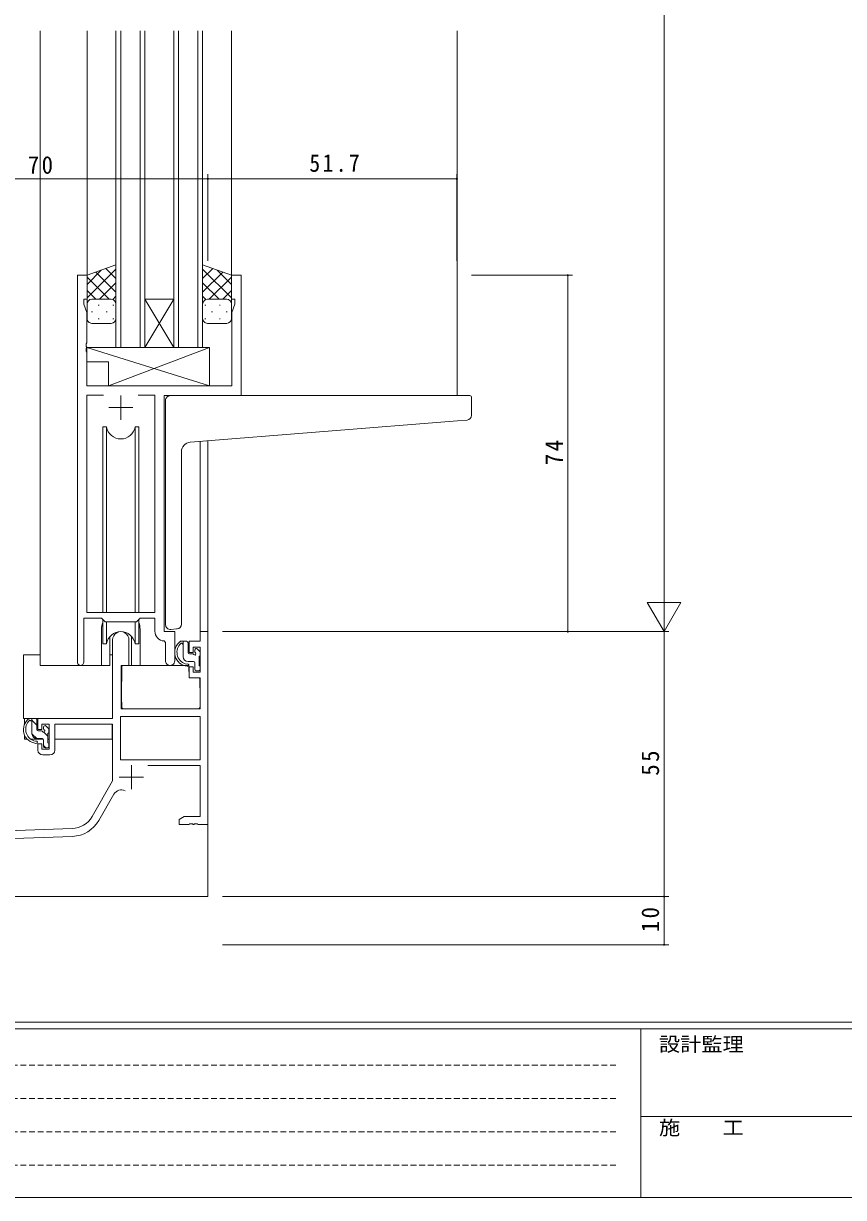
# Model space of a CAD drawing. Units: millimetres on the paper. Extents: x -420 to 373, y -297 to 267.
# Drawn here: x -288.3 to -118, y -297 to -53.3 of the extents above; entities that cross this region are included whole.
import ezdxf
from ezdxf.enums import TextEntityAlignment as Align

# ---------------------------------------------------------------- set-up
doc = ezdxf.new("R2010")
doc.units = ezdxf.units.MM
doc.linetypes.add('DASHED1', pattern=[1.8, 1.2, -0.6])
for name, color, linetype, lineweight in [('0-1_YKK_ZWAK', 7, 'Continuous', 9), ('0-3_YKK_12', 2, 'Continuous', 9), ('0-4_YKK_D', 6, 'Continuous', 9), ('0-6_YKK_13', 4, 'Continuous', 9), ('0-7_YKK_11', 7, 'Continuous', 9)]:
    doc.layers.add(name, color=color, linetype=linetype, lineweight=lineweight)
doc.styles.add('ＭＳ ゴシック', font='')
doc.styles.get('ＭＳ ゴシック').set_extended_font_data('MS Gothic')

msp = doc.modelspace()

# ---------------------------------------------------------------- linework, layer by layer
at = {"layer": '0-1_YKK_ZWAK'}
for p, q in [((352.3, -260.6), (-417.7, -260.6)), ((314.5, -262), (-417.7, -262)), ((-160.1, -262), (-160.1, -297)), ((-160.1, -280.199), (-31.3, -280.199)), ((-417.7, -297), (314.5, -297))]:
    msp.add_line(p, q, dxfattribs=at)
at = {"layer": '0-1_YKK_ZWAK', "linetype": 'DASHED1'}
for p, q in [((-413.101, -269.512), (-164.909, -269.512)), ((-413.101, -276.441), (-164.909, -276.441)), ((-413.101, -283.37), (-164.909, -283.37)), ((-413.101, -290.298), (-164.909, -290.298))]:
    msp.add_line(p, q, dxfattribs=at)
at = {"layer": '0-3_YKK_12'}
for p, q in [((-284.764, -54.786), (-284.764, -186.536)), ((-275.064, -54.786), (-275.064, -106.036)), ((-269.064, -54.786), (-269.064, -120.536)), ((-268.064, -120.536), (-268.064, -54.786)), ((-264.064, -54.786), (-264.064, -120.536)), ((-263.064, -120.536), (-263.064, -54.786)), ((-257.064, -54.786), (-257.064, -120.536)), ((-256.064, -120.536), (-256.064, -54.786)), ((-252.064, -54.786), (-252.064, -120.536)), ((-251.064, -120.536), (-251.064, -54.786)), ((-245.064, -54.786), (-245.064, -106.036)), ((-198.264, -54.786), (-198.264, -130.536)), ((-257.064, -120.536), (-263.064, -110.536)), ((-263.064, -120.536), (-257.064, -110.536)), ((-263.064, -110.536), (-257.064, -110.536)), ((-269.064, -120.536), (-263.064, -120.536)), ((-263.064, -120.536), (-257.064, -120.536)), ((-257.064, -120.536), (-251.064, -120.536)), ((-243.364, -130.536), (-222.266, -130.536)), ((-251.594, -140.042), (-251.594, -179.536)), ((-249.964, -139.913), (-249.964, -179.536)), ((-272.064, -179.036), (-272.064, -186.536)), ((-264.064, -179.036), (-264.064, -186.536)), ((-256.864, -179.836), (-256.864, -179.536)), ((-251.594, -179.536), (-249.964, -179.536)), ((-272.064, -186.536), (-284.764, -186.536)), ((-257.837, -186.536), (-264.064, -186.536)), ((-257.837, -186.536), (-264.064, -186.536)), ((-249.964, -219.036), (-249.964, -234.536)), ((-305.464, -234.536), (-249.964, -234.536))]:
    msp.add_line(p, q, dxfattribs=at)
for start, end in [(159.63586, 180), (0, 20.36412)]:
    msp.add_arc((-268.064, -179.036), 4, start, end, dxfattribs=at)
at = {"layer": '0-4_YKK_D'}
for p, q in [((-155.267, 213.464), (-155.267, -172.536)), ((-249.964, -102.536), (-249.964, -84.536)), ((-249.964, -102.536), (-249.964, -84.536)), ((-198.267, -102.536), (-198.267, -84.536)), ((-319.964, -85.536), (-249.964, -85.536)), ((-249.964, -85.536), (-198.267, -85.536)), ((-195.264, -105.536), (-174.267, -105.536)), ((-175.267, -179.536), (-175.267, -105.536)), ((-155.267, -179.536), (-155.267, -167.411)), ((-155.267, -179.536), (-158.767, -173.473)), ((-151.767, -173.473), (-158.767, -173.473)), ((-155.267, -179.536), (-151.767, -173.473)), ((-246.964, -179.536), (-154.267, -179.536)), ((-227.964, -179.536), (-154.267, -179.536)), ((-195.264, -179.536), (-174.267, -179.536)), ((-155.267, -179.536), (-155.267, -234.536)), ((-246.964, -234.536), (-154.267, -234.536)), ((-246.964, -234.536), (-154.267, -234.536)), ((-155.267, -234.536), (-155.267, -244.536)), ((-246.964, -244.536), (-154.267, -244.536))]:
    msp.add_line(p, q, dxfattribs=at)
for centre, start, end in [((-249.964, -85.536), 0, 180), ((-249.964, -85.536), 0, 180), ((-249.964, -85.536), 180, 0), ((-249.964, -85.536), 180, 0), ((-198.267, -85.536), 0, 180), ((-198.267, -85.536), 180, 0), ((-175.267, -105.536), 90, 270), ((-175.267, -105.536), 270, 90), ((-175.267, -179.536), 90, 270), ((-175.267, -179.536), 270, 90), ((-155.267, -234.536), 90, 270), ((-155.267, -234.536), 90, 270), ((-155.267, -234.536), 270, 90), ((-155.267, -234.536), 270, 90), ((-155.267, -244.536), 90, 270), ((-155.267, -244.536), 270, 90)]:
    msp.add_arc(centre, 0.106, start, end, dxfattribs=at)
at = {"layer": '0-6_YKK_13'}
for p, q in [((-269.066, -103.393), (-275.066, -105.536)), ((-275.066, -110.267), (-269.066, -104.267)), ((-275.066, -107.439), (-272.105, -104.478)), ((-269.066, -106.259), (-271.178, -104.147)), ((-269.066, -111.757), (-269.066, -103.393)), ((-251.065, -103.393), (-245.065, -105.536)), ((-251.065, -111.757), (-251.065, -103.393)), ((-251.065, -106.259), (-248.953, -104.147)), ((-245.065, -110.267), (-251.065, -104.267)), ((-245.065, -107.439), (-248.025, -104.478)), ((-275.066, -105.536), (-275.066, -111.536)), ((-270.446, -110.536), (-275.066, -105.915)), ((-269.066, -109.087), (-273.262, -104.891)), ((-272.506, -110.536), (-269.066, -107.096)), ((-251.065, -109.087), (-246.869, -104.891)), ((-247.625, -110.536), (-251.065, -107.096)), ((-249.685, -110.536), (-245.065, -105.915)), ((-245.065, -105.536), (-245.065, -111.536)), ((-273.274, -110.536), (-275.066, -108.744)), ((-246.856, -110.536), (-245.065, -108.744)), ((-275.066, -114.536), (-275.066, -111.536)), ((-274.066, -110.536), (-270.466, -110.536)), ((-273.666, -110.536), (-270.066, -110.536)), ((-272.731, -111.757), (-272.531, -111.757)), ((-269.734, -110.592), (-269.066, -109.924)), ((-269.701, -111.757), (-269.501, -111.757)), ((-269.066, -111.536), (-269.066, -114.536)), ((-250.397, -110.592), (-251.065, -109.924)), ((-251.065, -111.536), (-251.065, -114.536)), ((-250.43, -111.757), (-250.63, -111.757)), ((-246.465, -110.536), (-250.065, -110.536)), ((-246.065, -110.536), (-249.665, -110.536)), ((-247.4, -111.757), (-247.6, -111.757)), ((-245.065, -114.536), (-245.065, -111.536)), ((-274.146, -113.172), (-273.946, -113.172)), ((-271.116, -113.172), (-270.916, -113.172)), ((-249.015, -113.172), (-249.215, -113.172)), ((-245.985, -113.172), (-246.185, -113.172)), ((-270.066, -115.536), (-274.066, -115.536)), ((-272.731, -114.587), (-272.531, -114.587)), ((-269.701, -114.587), (-269.501, -114.587)), ((-250.43, -114.587), (-250.63, -114.587)), ((-250.065, -115.536), (-246.065, -115.536)), ((-247.4, -114.587), (-247.6, -114.587)), ((-249.639, -120.536), (-275.134, -120.536)), ((-270.639, -128.536), (-249.639, -120.536)), ((-249.639, -120.536), (-249.639, -128.536)), ((-270.639, -123.536), (-275.134, -123.536)), ((-270.639, -123.536), (-270.639, -128.536)), ((-249.639, -128.536), (-270.639, -128.536)), ((-258.764, -139.65), (-258.764, -131.536)), ((-257.764, -130.536), (-198.267, -130.536)), ((-195.567, -130.536), (-198.267, -130.536)), ((-195.267, -134.619), (-195.267, -130.836)), ((-253.639, -140.205), (-198.18, -135.79)), ((-198.18, -135.79), (-196.18, -135.615)), ((-271.023, -175.536), (-271.023, -137.036)), ((-265.106, -175.536), (-265.106, -137.036)), ((-264.314, -137.036), (-265.106, -137.036)), ((-264.314, -175.536), (-264.314, -137.036)), ((-258.764, -139.65), (-258.764, -140.654)), ((-258.764, -178.091), (-258.764, -140.654)), ((-255.464, -177.977), (-255.464, -142.198)), ((-271.814, -176.986), (-271.814, -182.035)), ((-271.023, -182.035), (-271.023, -177.466)), ((-265.106, -182.035), (-265.106, -177.466)), ((-264.314, -182.035), (-264.314, -176.986)), ((-256.464, -178.981), (-257.677, -179.087)), ((-256.464, -178.981), (-256.377, -178.973)), ((-271.814, -182.035), (-271.023, -182.035)), ((-270.314, -180.551), (-270.314, -186.536)), ((-265.814, -186.536), (-265.814, -180.551)), ((-265.106, -182.035), (-264.314, -182.035)), ((-254.394, -181.536), (-255.694, -181.536)), ((-255.094, -184.736), (-255.094, -181.536)), ((-254.094, -183.836), (-254.094, -181.836)), ((-284.764, -184.336), (-288.26, -184.336)), ((-288.26, -197.536), (-288.26, -184.336)), ((-270.314, -184.336), (-269.764, -184.336)), ((-253.155, -184.136), (-253.794, -184.136)), ((-252.694, -183.336), (-252.694, -183.675)), ((-251.682, -183.623), (-252.182, -183.123)), ((-251.794, -186.636), (-251.794, -184.636)), ((-251.594, -184.436), (-251.594, -183.836)), ((-270.314, -186.536), (-272.064, -186.536)), ((-267.84, -186.833), (-267.894, -193.036)), ((-253.963, -186.536), (-267.54, -186.536)), ((-264.064, -186.536), (-265.814, -186.536)), ((-252.994, -185.736), (-254.094, -185.736)), ((-253.963, -186.536), (-253.894, -189.136)), ((-252.694, -186.036), (-252.694, -187.336)), ((-252.394, -187.636), (-251.894, -187.636)), ((-251.594, -187.336), (-251.594, -186.836)), ((-267.86, -189.036), (-267.964, -189.036)), ((-253.894, -189.136), (-251.926, -189.136)), ((-251.594, -193.036), (-251.626, -189.433)), ((-267.964, -193.966), (-267.886, -194.044)), ((-267.894, -193.036), (-267.875, -195.238)), ((-251.614, -195.238), (-251.594, -193.036)), ((-267.575, -195.536), (-251.914, -195.536)), ((-270.064, -197.536), (-288.26, -197.536)), ((-288.06, -197.536), (-288.06, -198.787)), ((-285.794, -197.536), (-287.094, -197.536)), ((-286.494, -200.736), (-286.494, -197.536)), ((-285.494, -198.919), (-286.494, -197.919)), ((-285.494, -199.836), (-285.494, -197.836)), ((-284.094, -199.336), (-284.094, -199.675)), ((-283.082, -199.623), (-283.582, -199.123)), ((-282.994, -200.436), (-282.994, -199.836)), ((-269.86, -198.816), (-269.86, -201.836)), ((-288.06, -200.926), (-288.06, -201.836)), ((-288.06, -201.836), (-287.48, -201.836)), ((-286.783, -201.836), (-284.171, -201.836)), ((-285.506, -201.735), (-286.494, -200.747)), ((-284.394, -201.736), (-285.494, -201.736)), ((-284.555, -200.136), (-285.194, -200.136)), ((-284.094, -202.036), (-284.094, -203.336)), ((-283.194, -201.219), (-284.035, -200.378)), ((-283.194, -202.636), (-283.194, -200.636)), ((-283.194, -201.836), (-282.964, -201.836)), ((-269.86, -201.836), (-281.764, -201.836)), ((-283.606, -203.636), (-284.094, -203.147)), ((-283.794, -203.636), (-283.294, -203.636)), ((-282.994, -203.336), (-282.994, -202.836))]:
    msp.add_line(p, q, dxfattribs=at)
for points in [[(-249.639, -128.536), (-275.134, -120.536), (-275.134, -123.536)], [(-271.023, -137.036), (-271.814, -137.036), (-271.814, -175.536)]]:
    msp.add_lwpolyline(points, dxfattribs=at)
for centre, radius, start, end in [((-274.066, -111.536), 1, 89.99998, 179.99998), ((-274.066, -111.536), 1, 89.99998, 179.99998), ((-270.066, -111.536), 1, 359.99998, 89.99998), ((-270.066, -111.536), 1, 359.99998, 89.99998), ((-250.065, -111.536), 1, 89.99998, 179.99998), ((-250.065, -111.536), 1, 89.99998, 179.99998), ((-246.065, -111.536), 1, 359.99998, 89.99998), ((-246.065, -111.536), 1, 359.99998, 89.99998), ((-274.066, -114.536), 1, 179.99998, 269.99998), ((-270.066, -114.536), 1, 269.99998, 359.99998), ((-250.065, -114.536), 1, 179.99998, 269.99998), ((-246.065, -114.536), 1, 269.99998, 359.99998), ((-257.764, -131.536), 1, 135.57298, 180), ((-257.764, -131.536), 1, 90, 135.57298), ((-257.764, -131.536), 1, 121.36697, 135.57298), ((-195.567, -130.836), 0.3, 0, 90), ((-196.267, -134.619), 1, 275, 0), ((-268.064, -136.536), 3, 189.59798, 350.40582), ((-253.464, -142.198), 2, 95, 180), ((-268.064, -182.535), 3, 9.59416, 170.4066), ((-257.764, -178.091), 1, 180, 275), ((-256.464, -177.977), 1, 275, 0), ((-253.98, -183.856), 2.885, 126.45192, 263.90388), ((-253.895, -183.823), 2.504, 139.45805, 259.25217), ((-255.955, -181.94), 0.3, 301.62189, 336.95038), ((-255.494, -182.136), 0.2, 36.86989, 156.95038), ((-255.094, -181.836), 0.3, 216.86989, 270), ((-254.394, -181.836), 0.3, 0, 90), ((-254.094, -184.736), 1, 180, 270), ((-253.794, -183.836), 0.3, 180, 270), ((-253.155, -184.436), 0.3, 33.05573, 90), ((-252.694, -184.136), 0.25, 213.05573, 56.94426), ((-252.394, -183.336), 0.3, 45, 180), ((-252.394, -183.675), 0.3, 180, 236.94426), ((-251.794, -184.436), 0.2, 270, 0), ((-251.894, -183.836), 0.3, 0, 45), ((-267.54, -186.836), 0.3, 90, 179.49998), ((-254.216, -186.486), 0.25, 253.63879, 125.58162), ((-252.994, -186.036), 0.3, 0, 90), ((-252.394, -187.336), 0.3, 180, 270), ((-251.894, -187.336), 0.3, 270, 0), ((-251.794, -186.836), 0.2, 0, 90), ((-251.926, -189.436), 0.3, 0.5, 90), ((-267.575, -195.236), 0.3, 180.49998, 270), ((-251.914, -195.236), 0.3, 270, 359.5), ((-285.38, -199.856), 2.885, 126.45192, 263.90388), ((-285.295, -199.823), 2.504, 139.45805, 259.25217), ((-287.355, -197.94), 0.3, 301.62189, 336.95038), ((-286.894, -198.136), 0.2, 36.86989, 156.95038), ((-286.494, -197.836), 0.3, 216.86989, 270), ((-285.794, -197.836), 0.3, 0, 90), ((-285.194, -199.836), 0.3, 180, 270), ((-283.794, -199.336), 0.3, 45, 180), ((-283.794, -199.675), 0.3, 180, 236.94426), ((-283.294, -199.836), 0.3, 0, 45), ((-285.494, -200.736), 1, 180, 270), ((-285.616, -202.486), 0.25, 253.63879, 125.58162), ((-284.555, -200.436), 0.3, 33.05573, 90), ((-284.394, -202.036), 0.3, 0, 90), ((-284.094, -200.136), 0.25, 213.05573, 56.94426), ((-283.194, -200.436), 0.2, 270, 0), ((-283.794, -203.336), 0.3, 180, 270), ((-283.294, -203.336), 0.3, 270, 0), ((-283.194, -202.836), 0.2, 0, 90)]:
    msp.add_arc(centre, radius, start, end, dxfattribs=at)
at = {"layer": '0-7_YKK_11'}
for p, q in [((-277.064, -105.536), (-277.064, -185.886)), ((-271.652, -130.466), (-275.134, -130.466)), ((-268.064, -130.536), (-268.064, -135.536)), ((-270.564, -133.036), (-265.564, -133.036)), ((-251.594, -197.166), (-268.134, -197.166)), ((-282.764, -205.136), (-284.264, -205.136)), ((-265.864, -207.236), (-265.864, -212.236)), ((-268.364, -209.736), (-263.364, -209.736)), ((-269.471, -213.287), (-272.607, -218.719))]:
    msp.add_line(p, q, dxfattribs=at)
for points in [[(-256.864, -185.571), (-256.864, -179.536), (-259.064, -179.536), (-259.064, -130.536), (-243.064, -130.536), (-243.064, -105.536), (-245.064, -105.536), (-245.064, -110.536), (-244.364, -110.536), (-244.364, -111.536), (-244.994, -113.266), (-244.994, -128.536), (-275.134, -128.536), (-275.134, -121.494), (-275.254, -121.31), (-275.254, -120.761), (-275.134, -120.577), (-275.134, -120.494), (-275.254, -120.31), (-275.254, -119.761), (-275.134, -119.577), (-275.134, -113.266), (-275.764, -111.536), (-275.764, -110.536), (-275.064, -110.536), (-275.064, -105.536), (-277.064, -105.536)], [(-271.652, -130.466), (-275.134, -130.466), (-275.134, -175.536), (-260.994, -175.536), (-260.994, -130.466), (-264.477, -130.466)], [(-275.764, -185.886), (-275.764, -176.736), (-272.064, -176.736), (-271.334, -177.466), (-264.794, -177.466), (-264.064, -176.736), (-260.994, -176.736), (-260.994, -179.466)], [(-266.364, -181.236), (-266.364, -186.536), (-267.964, -186.536), (-267.964, -195.536), (-251.594, -195.536), (-251.594, -189.136), (-253.864, -189.136), (-253.864, -186.836), (-253.064, -186.836), (-253.064, -187.936), (-251.594, -187.936), (-251.594, -182.736), (-253.064, -182.736), (-253.064, -183.836), (-253.864, -183.836), (-253.864, -181.536), (-251.594, -181.536), (-251.594, -179.536), (-249.964, -179.536), (-249.964, -219.536), (-252.006, -219.536), (-252.189, -219.416), (-252.739, -219.416), (-252.923, -219.536), (-253.006, -219.536), (-253.189, -219.416), (-253.739, -219.416), (-253.923, -219.536), (-255.964, -219.536), (-255.964, -218.536), (-254.873, -217.906), (-251.594, -217.906), (-251.594, -207.336), (-262.466, -207.336)], [(-285.264, -204.136), (-285.264, -202.836), (-284.464, -202.836), (-284.464, -203.936), (-282.964, -203.936), (-282.964, -198.736), (-284.464, -198.736), (-284.464, -199.836), (-285.264, -199.836), (-285.264, -197.536), (-269.764, -197.536), (-269.764, -181.236)], [(-259.081, -181.464), (-258.794, -181.763), (-258.794, -185.571)], [(-274.019, -217.904), (-269.764, -210.536), (-269.764, -198.736), (-281.764, -198.736), (-281.764, -204.136)], [(-297.764, -212.236), (-297.764, -213.536), (-299.464, -213.536), (-299.464, -221.144), (-278.174, -220.401)], [(-278.117, -222.03), (-296.264, -222.664), (-296.264, -225.906), (-293.056, -225.906), (-291.964, -226.536), (-291.964, -227.536), (-298.314, -227.536)]]:
    msp.add_lwpolyline(points, dxfattribs=at)
msp.add_lwpolyline([(-251.594, -197.166), (-268.134, -197.166), (-268.134, -206.136), (-251.594, -206.136)], close=True, dxfattribs=at)
for centre, radius, start, end in [((-268.064, -181.236), 1.7, 359.99998, 180), ((-258.994, -179.466), 2, 179.99998, 267.50807), ((-276.414, -185.886), 0.65, 179.99998, 0), ((-257.829, -185.571), 0.965, 179.99998, 0), ((-284.264, -204.136), 1, 180, 269.99998), ((-282.764, -204.136), 1, 270, 359.99998), ((-267.912, -214.187), 1.8, 65.29866, 149.99998), ((-278.349, -215.404), 5, 271.99998, 329.99998), ((-278.349, -215.404), 6.63, 271.99998, 329.99998)]:
    msp.add_arc(centre, radius, start, end, dxfattribs=at)

# ---------------------------------------------------------------- texts
at = {"layer": '0-1_YKK_ZWAK', "style": 'ＭＳ ゴシック', "width": 1.1}
for s, p in [('設計監理', (-156.331, -267.533)), ('施\u3000\u3000工', (-156.331, -284.854))]:
    msp.add_text(s, height=2.933, dxfattribs=at).set_placement(p, align=Align.BOTTOM_LEFT)
at = {"layer": '0-4_YKK_D', "color": 3, "char_height": 3.666, "attachment_point": 7, "style": 'ＭＳ ゴシック'}
for s, insert in [('\\T1.21;\\W0.95;70', (-287.364, -84.536)), ('\\T1.22;\\W0.9;51.7', (-228.916, -84.136))]:
    msp.add_mtext(s, dxfattribs=dict(at, insert=insert))
at = {"layer": '0-4_YKK_D', "color": 3, "char_height": 3.666, "attachment_point": 7, "rotation": 90, "style": 'ＭＳ ゴシック'}
for s, insert in [('\\T1.21;\\W0.95;74', (-176.267, -144.973)), ('\\T1.21;\\W0.95;55', (-156.267, -209.436)), ('\\T1.21;\\W0.95;10', (-156.267, -241.936))]:
    msp.add_mtext(s, dxfattribs=dict(at, insert=insert))

doc.saveas('drawing.dxf')
